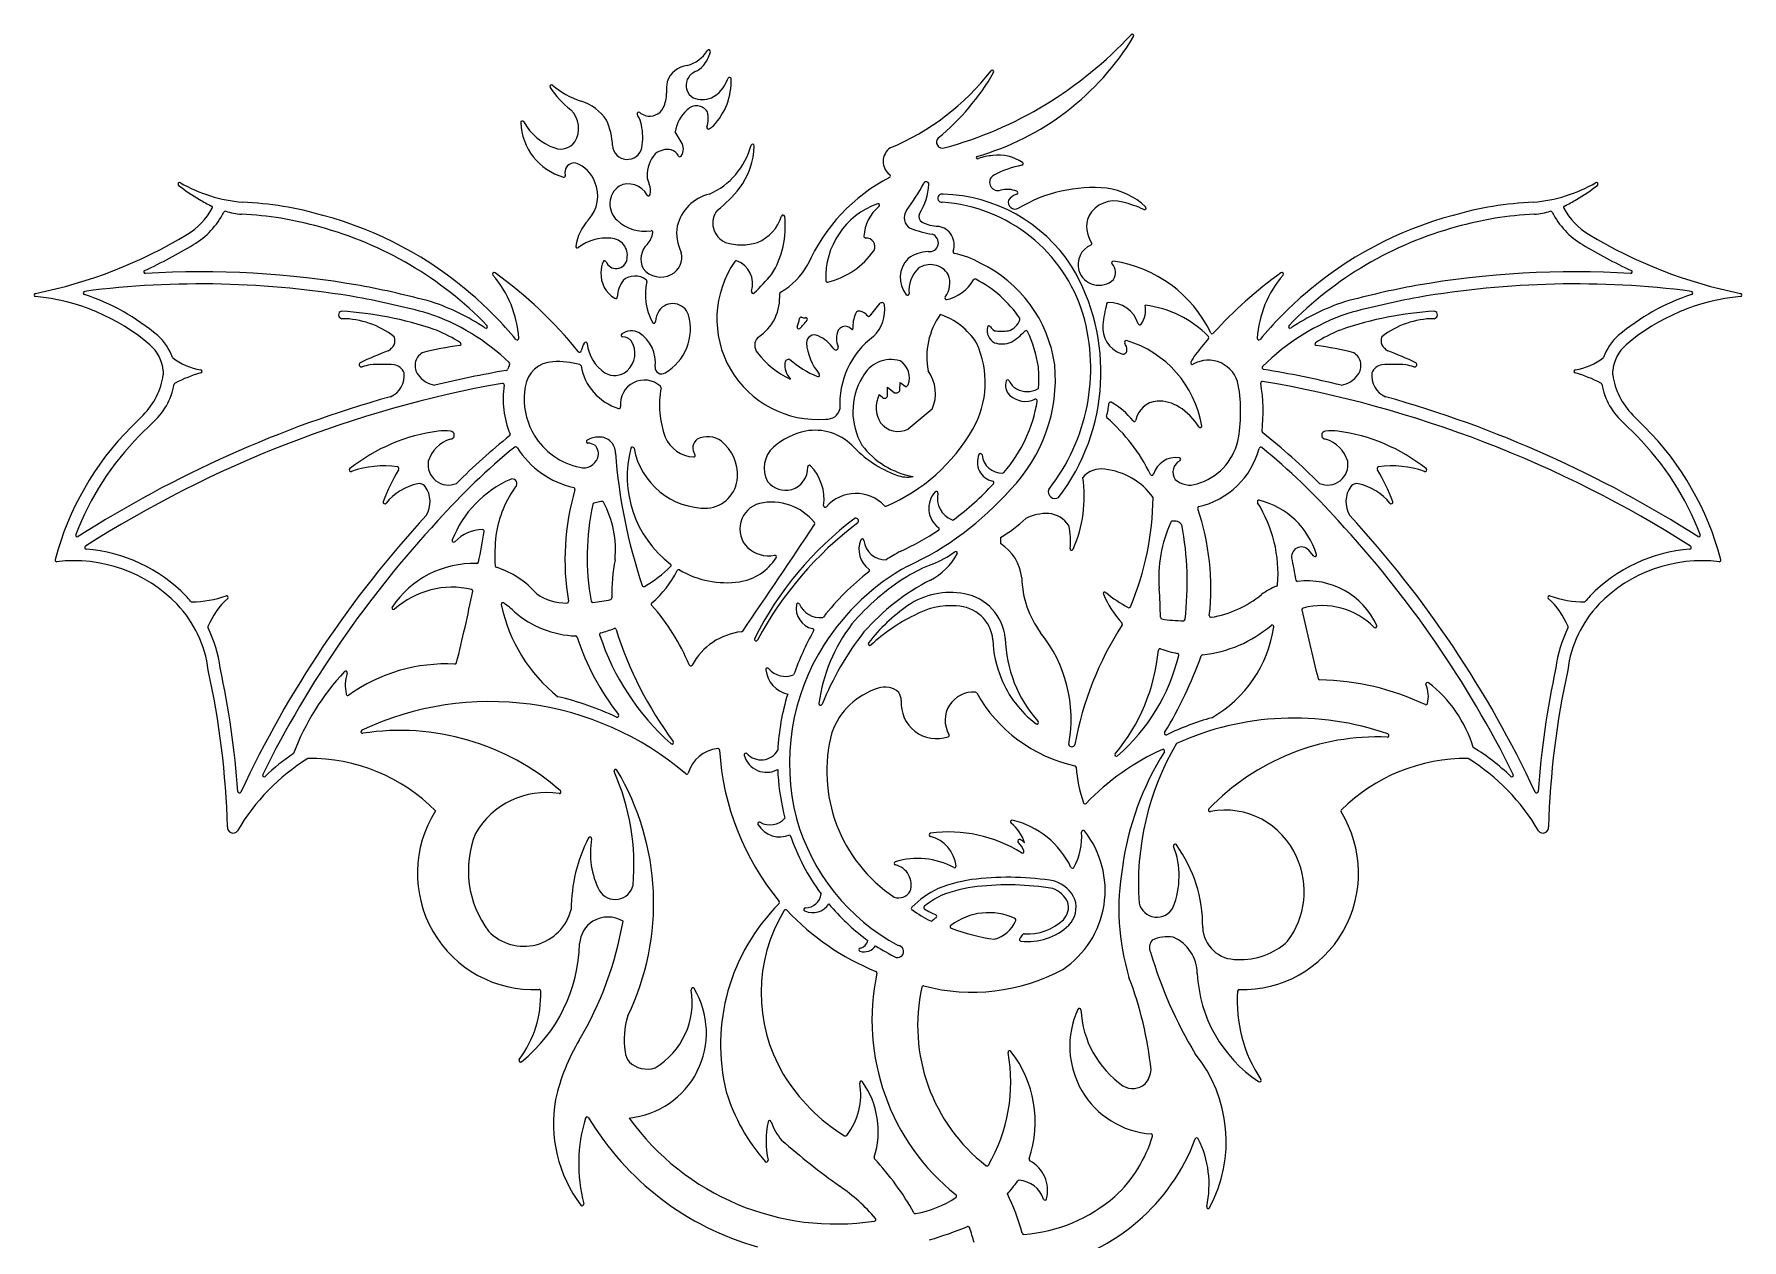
# Model space of a CAD drawing. Extents: x 0 to 16.8, y 0 to 18.
# Drawn here: x 0 to 16.83, y 6.07 to 17.95 of the extents above; entities that cross this region are included whole.
import ezdxf

# ---------------------------------------------------------------- set-up
doc = ezdxf.new("R2010")
doc.units = 0
doc.layers.add('WHITE', color=7, linetype='CONTINUOUS')

msp = doc.modelspace()

# ---------------------------------------------------------------- linework, layer by layer
at = {"layer": 'WHITE', "linetype": 'CONTINUOUS'}
for p, q in [((6.378882, 16.891037), (6.319507, 16.989995)), ((8.179924, 15.960828), (8.179924, 15.959734)), ((3.966278, 15.034578), (3.942761, 15.043427)), ((12.867366, 15.034578), (12.890883, 15.043427)), ((1.272632, 14.634787), (1.272632, 14.595203)), ((8.534945, 14.446152), (8.537906, 14.520989)), ((8.537906, 14.520989), (8.595549, 14.476453)), ((8.595549, 14.476453), (8.61534, 14.496245)), ((15.561012, 14.595203), (15.561012, 14.634787)), ((8.330854, 14.40099), (8.358049, 14.377495)), ((8.412673, 14.385016), (8.413369, 14.473439)), ((8.413369, 14.473439), (8.482413, 14.419886)), ((1.074715, 14.19937), (0.955965, 14.08062)), ((8.85284, 14.258745), (8.61534, 14.060828)), ((15.877678, 14.08062), (15.758928, 14.19937)), ((1.039948, 13.996665), (1.158888, 14.115605)), ((15.793695, 13.996665), (15.674755, 14.115605)), ((5.587215, 13.348328), (5.517602, 13.330925)), ((5.597638, 13.348328), (5.587215, 13.348328)), ((9.525757, 12.992078), (9.525757, 12.932703)), ((12.614013, 12.809416), (12.573674, 12.853537))]:
    msp.add_line(p, q, dxfattribs=at)
for centre, radius, start, end in [((7.945639, 20.599765), 3.905276, -74.76913, -42.769558), ((8.562926, 19.303296), 2.657663, -74.09962, -31.139828), ((10.824089, 17.937131), 0.015833, -31.139829, 137.230442), ((6.347525, 17.971352), 0.340542, -74.547763, -31.876964), ((6.327933, 17.864617), 0.348192, -39.504166, -14.188491), ((6.650153, 17.783152), 0.015833, -14.188494, 148.123032), ((6.463989, 17.40809), 0.236435, 96.24819, 161.071426), ((6.579913, 17.442089), 0.154826, 113.803864, 156.196136), ((6.424978, 17.789472), 0.225543, -65.802612, -40.457591), ((6.234057, 17.488515), 0.637042, -43.578626, 2.109962), ((6.449614, 17.695223), 0.429147, -26.374774, -24.40196), ((6.854844, 17.511386), 0.015833, 2.109965, 155.598041), ((7.497673, 19.092193), 2.448008, -67.430804, -37.792063), ((7.397923, 18.76889), 2.381663, -50.519683, -30.101234), ((9.444698, 17.582357), 0.015833, -30.101228, 142.207936), ((5.099368, 17.437377), 0.015833, 49.42606, 212.655922), ((5.810221, 17.892965), 0.86015, -147.34408, -127.18616), ((5.635432, 18.06339), 0.808336, -130.573944, -107.580498), ((5.931359, 17.365928), 0.302884, -27.196819, 1.356508), ((6.833042, 17.395966), 0.59932, 171.477191, 182.186701), ((6.567406, 17.44867), 0.140732, 156.592351, 240.277546), ((6.542559, 17.604284), 0.308109, -64.38602, -18.881059), ((5.10658, 17.023926), 0.259888, -30.75265, 45.002683), ((5.249166, 16.840795), 0.473826, 33.991992, 72.547026), ((5.958756, 17.16935), 0.015833, 49.424174, 205.190343), ((6.07043, 17.299754), 0.155853, -130.575822, -107.302503), ((6.067429, 17.293068), 0.14858, -106.964725, -26.188927), ((6.666695, 16.941861), 0.350509, 130.672337, 172.106744), ((6.529587, 17.121526), 0.12557, 31.916057, 136.662756), ((6.586694, 17.54049), 0.231827, -112.592636, -67.407364), ((6.381353, 17.121398), 0.263358, -18.394138, 14.629077), ((4.811654, 17.0819), 0.015833, 29.034634, 182.502455), ((5.382243, 17.106837), 0.586967, -177.497546, -106.408485), ((5.316729, 17.362267), 0.56184, -150.965367, -109.194795), ((5.042932, 16.831479), 0.658868, 2.002196, 24.594944), ((6.143677, 17.25633), 0.220189, -154.809657, -150.664002), ((5.711158, 17.005703), 0.279731, 11.064989, 30.684304), ((5.454688, 16.936008), 0.545147, -10.789844, 13.081038), ((6.64628, 17.033299), 0.015833, 161.605862, 303.370997), ((6.335473, 17.505182), 0.580878, -56.629002, -51.692504), ((5.191382, 16.993294), 0.172193, -110.170653, -36.430858), ((5.847302, 16.865371), 0.146309, -175.738068, -12.400695), ((6.272692, 16.821766), 0.126786, -33.438032, 33.117653), ((6.355693, 17.049247), 0.73676, -65.948479, -15.045723), ((6.363254, 16.875352), 0.735386, -36.703707, -1.709835), ((7.082486, 16.853882), 0.015833, -1.709834, 164.954276), ((8.954156, 16.888493), 0.059445, 134.873234, 287.054277), ((5.325052, 16.590879), 0.093092, 80.836358, 197.037328), ((5.218619, 16.373314), 0.332378, 21.513422, 68.603325), ((6.364241, 16.560802), 0.321878, 138.92589, 181.107897), ((6.239725, 16.636207), 0.180204, 77.110375, 130.962112), ((6.250236, 16.703016), 0.11283, 26.600538, 74.744881), ((6.36528, 16.760627), 0.015833, -153.399464, -33.438038), ((8.531441, 16.699144), 0.162602, 125.41431, 233.378935), ((9.301041, 16.738113), 0.013595, 137.393833, 307.004839), ((9.489891, 16.214203), 0.543935, 94.334219, 109.399337), ((9.505596, 16.327738), 0.43259, 56.828219, 97.546442), ((9.733625, 16.676578), 0.015833, -78.943797, 56.828222), ((5.220907, 16.558965), 0.015833, -106.408487, 17.03733), ((6.250331, 16.56389), 0.208116, -177.435622, -154.675431), ((9.265805, 14.950394), 1.796542, 117.64063, 155.908091), ((8.425, 16.555932), 0.015833, -62.359372, 53.378934), ((8.793974, 16.473143), 0.026609, 0.397976, 158.691371), ((9.499869, 16.493242), 0.081809, 114.162628, 249.7777), ((9.934585, 15.648115), 1.032079, 101.056204, 116.978134), ((1.433773, 16.475232), 0.015833, 60.13364, 232.204645), ((2.538283, 17.899396), 1.818106, -127.795356, -119.949131), ((2.182488, 17.779059), 1.487676, -119.86636, -94.987975), ((5.207866, 16.358077), 0.348119, -42.652954, 23.197799), ((5.892527, 16.279327), 0.217383, 125.808559, 227.458519), ((5.85861, 16.268662), 0.208932, 28.272029, 116.513778), ((6.056563, 16.375124), 0.015833, -151.727969, -12.77087), ((5.90998, 16.408349), 0.166134, -12.770868, 23.603472), ((6.749976, 15.965776), 0.4213, 102.893744, 167.106256), ((5.919284, 17.251677), 1.316757, -51.713848, -38.286152), ((6.688941, 17.605185), 2.363711, -36.038139, -28.34859), ((8.213915, 16.511559), 0.607871, -32.605897, -3.605889), ((8.948162, 16.33709), 0.039969, 73.539367, 275.219725), ((8.918999, 14.814889), 1.561057, 33.123069, 88.513763), ((9.499524, 16.521322), 0.108504, -104.918539, -76.00909), ((9.589085, 16.145852), 0.277507, 69.271511, 103.191344), ((9.717247, 16.24631), 0.132759, 103.840168, 147.787215), ((9.681702, 16.390587), 0.015833, -76.159834, 69.271513), ((10.444277, 14.994963), 1.446757, 84.827261, 120.781271), ((10.469332, 15.733446), 0.710244, 46.819188, 81.467146), ((14.651155, 17.779059), 1.487676, -85.012025, -60.133639), ((14.295361, 17.899396), 1.818106, -60.050869, -52.204643), ((15.399871, 16.475232), 0.015833, -52.204645, 119.866359), ((1.160438, 16.560239), 0.676937, -58.896741, -28.504724), ((1.160438, 16.560239), 0.795687, -58.895901, -26.947873), ((2.135037, 17.097303), 0.923216, -123.117694, -114.78315), ((1.741402, 16.24474), 0.015833, -28.504726, 65.216848), ((1.883843, 16.192475), 0.015833, 74.484562, 153.052128), ((2.135037, 17.097303), 0.923216, -105.515438, -95.627432), ((1.894147, 12.836195), 3.345722, 74.030592, 87.424205), ((1.894147, 12.836195), 3.464472, 74.046293, 87.369637), ((1.879105, 12.57444), 3.720724, 48.991257, 74.931532), ((6.894314, 16.089687), 0.204534, 141.102276, 246.970211), ((7.382591, 16.154878), 0.015833, 6.459202, 163.051554), ((8.573767, 15.555217), 0.771481, 109.769029, 182.276653), ((8.571041, 15.947164), 0.391356, 128.387713, 177.999026), ((8.318185, 16.26633), 0.015833, -51.612292, 109.769034), ((8.693728, 16.142444), 0.118023, 142.337378, 240.232512), ((8.785532, 16.156717), 0.065501, 155.382322, 241.105647), ((8.841682, 14.733426), 1.567733, 16.967371, 85.972268), ((9.670182, 16.29722), 0.068214, 163.074659, 299.605724), ((10.648042, 16.025904), 0.284385, 72.607571, 152.152699), ((10.45141, 15.166524), 1.165308, 65.324103, 76.013958), ((10.944519, 16.239809), 0.015833, -114.675901, 46.819188), ((14.954538, 12.57444), 3.720724, 105.068468, 131.008743), ((14.939497, 12.836195), 3.464472, 92.630363, 105.953707), ((14.939497, 12.836195), 3.345722, 92.575795, 105.969408), ((14.698607, 17.097303), 0.923216, -84.372568, -74.484562), ((14.9498, 16.192475), 0.015833, 26.947873, 105.515438), ((15.673205, 16.560239), 0.795687, -153.052127, -121.104099), ((15.092242, 16.24474), 0.015833, 114.783152, 208.504726), ((15.673205, 16.560239), 0.676937, -151.495276, -121.103258), ((14.698607, 17.097303), 0.923216, -65.21685, -56.882306), ((1.879105, 12.57444), 3.601974, 44.149248, 74.946133), ((5.805688, 15.797547), 0.471407, 136.472387, 171.783866), ((6.018458, 16.410908), 0.399494, -133.089404, -80.960707), ((5.878153, 16.034058), 0.224075, -42.852415, -9.20706), ((6.083711, 16.000738), 0.015833, -9.20706, 99.039292), ((6.748949, 15.991119), 0.415366, 170.484265, 207.008059), ((6.979379, 16.277755), 0.405686, -68.058895, -16.948443), ((6.510668, 16.056163), 0.893327, -31.84778, 6.459201), ((9.184286, 17.624739), 1.677195, -109.112488, -101.39775), ((8.920454, 16.429199), 0.369504, -116.794916, -91.277571), ((8.882941, 15.87525), 0.186845, -19.346462, 80.986003), ((10.643986, 16.052718), 0.269159, 156.801409, 215.034315), ((14.954538, 12.57444), 3.601974, 105.053867, 135.850752), ((-0.917834, 20.004093), 4.699293, -78.579074, -58.891109), ((-0.917834, 20.004093), 4.818043, -65.36872, -58.891109), ((5.35479, 15.862652), 0.015833, 171.78386, 307.922402), ((5.63699, 15.500443), 0.443331, 83.630376, 127.922401), ((5.681002, 15.774608), 0.166509, -10.900583, 88.2202), ((6.188247, 15.735309), 0.2066, 134.896218, 206.179137), ((6.972632, 16.37336), 0.497761, -108.547534, -71.452466), ((8.195757, 15.959734), 0.015833, 180, 273.920766), ((8.202636, 15.859357), 0.084779, -25.928579, 93.92077), ((8.826373, 15.897448), 0.087282, -98.669634, 72.347789), ((10.49863, 15.682086), 0.20912, 113.02803, 196.021209), ((10.410632, 15.889114), 0.015833, -66.971969, 35.034313), ((17.751478, 20.004093), 4.818043, -121.108891, -114.63128), ((17.751478, 20.004093), 4.699293, -121.108891, -101.420926), ((5.840041, 15.605867), 0.252829, 155.418783, 180.291972), ((5.624524, 15.704453), 0.015833, 21.226059, 155.418778), ((5.73635, 15.747886), 0.104131, -158.773939, -84.932009), ((5.741317, 15.747352), 0.103277, -87.651607, -2.348392), ((6.198778, 15.753016), 0.186777, -64.249526, 15.361616), ((7.722288, 15.148739), 0.992313, 145.303246, 274.716533), ((6.91945, 15.704583), 0.015833, 70.123486, 145.303246), ((6.843287, 15.493915), 0.239846, -18.141236, 70.12349), ((7.024298, 16.00812), 0.683353, -60.831645, -28.338625), ((7.642944, 16.26161), 0.77293, -76.575433, -34.637771), ((8.804297, 15.554157), 0.26723, 134.99891, 219.133486), ((8.828754, 15.444238), 0.367255, 92.424767, 125.528339), ((8.834214, 15.471863), 0.20992, 32.54323, 124.836904), ((9.074174, 15.808107), 0.015833, 160.653537, 258.74447), ((8.907897, 14.972597), 0.836061, 59.986876, 78.744467), ((8.758627, 14.511044), 1.314324, 8.008789, 64.420954), ((8.478033, 14.621682), 2.037479, -37.300388, 30.896749), ((10.637285, 15.699937), 0.015833, 81.727584, 222.380477), ((10.530886, 15.602848), 0.128205, -31.800558, 42.380478), ((10.457808, 14.465507), 1.263243, 25.524886, 81.727585), ((1.646183, 6.463951), 9.028008, 80.145897, 97.305209), ((1.096815, 15.610058), 0.015833, 114.631276, 273.437391), ((1.646183, 6.463951), 9.146758, 80.141512, 93.437388), ((4.533655, 15.58715), 0.015833, 54.607188, 221.297546), ((3.747818, 14.896835), 1.030147, 3.318202, 41.297542), ((2.18319, 12.278845), 4.074104, 38.672329, 54.607191), ((5.864529, 15.589792), 0.277707, 176.947902, 239.777037), ((6.04974, 15.34942), 0.301509, 144.288709, 177.454584), ((5.923674, 15.38687), 0.18247, 52.695896, 130.601295), ((6.176256, 15.777223), 0.218583, -142.501312, -61.688203), ((6.589152, 15.38687), 0.564009, 166.785745, 209.029885), ((6.024663, 15.519418), 0.015833, -13.214253, 52.695898), ((5.724572, 16.875479), 2.013135, -47.018465, -39.876553), ((7.818716, 15.525199), 0.015833, -177.723348, -76.575432), ((8.918776, 15.430641), 0.295638, 133.76069, 186.479438), ((8.796714, 15.502086), 0.229853, -37.270772, 21.087962), ((8.904053, 15.7415), 0.413919, -77.203117, -30.490907), ((9.274374, 15.523443), 0.015833, 63.004298, 149.50909), ((8.758627, 14.511044), 1.152033, 33.880705, 63.004297), ((10.496472, 15.686368), 0.208281, -162.682521, -46.499009), ((14.650453, 12.278845), 4.074104, 125.392809, 137.978935), ((13.085826, 14.896835), 1.030147, 138.702457, 176.681798), ((12.299988, 15.58715), 0.015833, -41.297538, 125.392806), ((15.18746, 6.463951), 9.146758, 86.562612, 99.858488), ((15.18746, 6.463951), 9.028008, 82.694791, 99.854103), ((15.736828, 15.610058), 0.015833, -93.437391, 65.36872), ((0.015833, 15.382332), 0.015833, 101.420923, 264.825042), ((-0.167021, 13.363321), 2.01144, 49.46694, 84.82504), ((0.500242, 15.402972), 0.015833, 97.305205, 251.884704), ((-0.167021, 13.363321), 2.13019, 49.457801, 71.8847), ((1.540239, 6.476323), 9.034577, 74.968311, 79.470482), ((1.540239, 6.476323), 9.153327, 74.944582, 79.474863), ((1.774385, 12.460666), 3.875296, 39.879175, 48.926684), ((5.73271, 15.363514), 0.015833, -120.222962, -2.545414), ((7.086257, 15.414307), 0.015833, 161.85876, 312.981536), ((6.814456, 15.370336), 0.535451, -23.853669, 2.834381), ((7.365066, 15.397597), 0.015833, 119.168355, 182.834381), ((8.609294, 15.395493), 0.015833, -140.866518, 6.479444), ((8.992227, 15.353303), 0.015833, 142.729227, 282.796883), ((15.059259, 12.460666), 3.875296, 131.073316, 140.120825), ((15.293405, 6.476323), 9.153327, 100.525137, 105.055418), ((15.293405, 6.476323), 9.034577, 100.529518, 105.031689), ((17.000665, 13.363321), 2.13019, 108.1153, 130.542199), ((17.000665, 13.363321), 2.01144, 95.17496, 130.53306), ((16.333401, 15.402972), 0.015833, -71.8847, 82.694788), ((16.81781, 15.382332), 0.015833, -84.825035, 78.57907), ((3.038844, 15.186871), 0.037801, 104.2917, 262.775243), ((2.818884, 11.749494), 3.480386, 71.160562, 86.530407), ((3.189598, 13.155108), 2.161047, 46.257643, 71.274029), ((3.189598, 13.155108), 2.279797, 56.630997, 71.371247), ((6.340015, 15.109933), 0.214595, 146.448596, 177.282244), ((6.29516, 15.133074), 0.164516, 19.293567, 144.530674), ((5.962773, 15.050896), 0.506416, -59.401494, 15.641124), ((6.860897, 15.379388), 0.497374, -56.575517, -26.972323), ((7.559948, 15.147466), 0.015833, 74.428725, 171.449708), ((7.596069, 15.277088), 0.118728, -105.571273, -85.644517), ((7.606289, 15.142916), 0.015833, -38.169506, 94.35548), ((8.404834, 15.069681), 0.334709, 157.50175, 183.137099), ((8.13145, 15.18788), 0.037187, 72.884699, 164.594896), ((8.117173, 15.103966), 0.122089, 36.659706, 78.077743), ((8.226028, 15.184149), 0.013126, -146.270011, -60.722009), ((4.994129, 17.976435), 4.283414, -40.886009, -38.656311), ((8.020931, 15.23629), 0.363983, -45.921925, 7.631912), ((8.356224, 15.281766), 0.025627, 6.418347, 131.996532), ((9.51916, 14.773328), 0.71937, 144.706652, 191.103833), ((8.726285, 14.556895), 0.664695, 32.278988, 71.971044), ((9.701899, 15.144436), 0.015833, -18.254931, 33.880701), ((8.487427, 14.661461), 1.927879, -38.281963, 15.940539), ((12.137677, 14.911076), 1.612502, 166.17864, 173.629487), ((10.587239, 15.292513), 0.015833, 91.881799, 166.17864), ((10.596618, 15.007047), 0.301454, 17.872329, 91.881799), ((10.709953, 15.236545), 0.246142, -35.007389, 10.374864), ((10.828645, 14.242484), 1.045698, 44.395149, 83.221457), ((13.644046, 13.155108), 2.161047, 108.725971, 135.238455), ((13.644046, 13.155108), 2.279797, 108.628753, 123.369003), ((14.01476, 11.749494), 3.480386, 93.469593, 108.839438), ((13.794799, 15.186871), 0.037801, -82.775243, 75.7083), ((0.88612, 14.598558), 0.506957, 19.516888, 49.163581), ((3.030349, 14.306212), 0.843167, 52.067268, 89.745748), ((3.380919, 13.623689), 1.527499, 57.49311, 67.467105), ((4.452261, 15.072294), 0.015833, -123.369002, 44.149249), ((5.800505, 14.986034), 0.015833, 124.678612, 271.91075), ((5.887269, 14.86063), 0.168326, 63.164456, 124.678612), ((5.772319, 14.715491), 0.351684, -6.714759, 57.117006), ((6.109846, 15.120859), 0.015833, -150.970117, -2.717758), ((7.536002, 15.064295), 0.015833, 156.426161, 314.576007), ((7.232605, 15.196681), 0.315189, -23.573839, -8.55029), ((6.951033, 15.657986), 0.849294, -45.423996, -38.169507), ((7.690874, 14.911225), 0.078025, 61.293428, 179.526345), ((8.119337, 14.951451), 0.209921, 156.679207, 202.465499), ((7.995665, 14.994839), 0.079699, 71.016513, 150.111785), ((7.978373, 14.970554), 0.108617, 44.109921, 66.554156), ((8.06248, 15.051537), 0.008148, -138.668937, -1.218877), ((9.53634, 15.036227), 0.142684, 168.137074, 240.639787), ((9.412198, 15.062304), 0.015833, 30.903055, 168.137074), ((9.522213, 15.128155), 0.112384, -149.096943, -119.788028), ((9.535653, 15.504422), 0.478839, -98.317833, -81.682166), ((9.556659, 15.192343), 0.168771, -73.382677, -18.254929), ((9.346311, 15.398765), 0.559654, -59.510173, -41.652679), ((9.776308, 15.016289), 0.015833, 26.402861, 138.347324), ((8.758627, 14.511044), 1.152033, 8.204469, 26.402865), ((10.80991, 15.062892), 0.276112, 174.366779, 248.877001), ((10.898594, 15.104421), 0.015833, -162.127671, -35.007388), ((11.612044, 15.016665), 0.015833, -154.475119, -42.021061), ((12.381382, 15.072294), 0.015833, 135.850751, 303.369002), ((13.452724, 13.623689), 1.527499, 112.532895, 122.50689), ((13.803295, 14.306212), 0.843167, 90.254252, 127.932732), ((15.947524, 14.598558), 0.506957, 130.836419, 160.483112), ((0.88612, 14.598558), 0.388207, 5.35478, 49.120936), ((5.034232, 10.84522), 4.276312, 111.178645, 115.218536), ((3.436609, 14.944768), 0.123833, -64.818389, -25.181611), ((3.452579, 14.931662), 0.103928, -22.387829, 22.387829), ((4.561239, 12.029545), 2.8789, 97.318091, 104.801631), ((4.193651, 14.899653), 0.014685, -86.562758, 56.299828), ((4.760431, 14.955544), 0.015833, -140.120825, 3.318202), ((5.376337, 14.834507), 0.015833, -141.327671, -13.301955), ((5.704623, 14.756891), 0.321504, 151.737692, 166.698047), ((5.435392, 14.901629), 0.015833, 6.372713, 151.737691), ((5.84855, 14.947773), 0.399893, -173.627289, -123.678102), ((5.804418, 14.868748), 0.101518, 38.296806, 91.910749), ((5.695176, 14.805774), 0.227016, -48.867891, 33.678604), ((7.211941, 14.886554), 0.109454, 134.760309, 222.284623), ((8.172484, 14.961587), 0.561835, -174.923215, -140.414217), ((7.566548, 14.625147), 0.389692, 35.690426, 65.46757), ((7.902824, 14.864966), 0.023379, -147.764249, 15.553154), ((8.774751, 14.30804), 0.833786, 126.899774, 183.389369), ((8.450501, 14.519603), 0.925045, -29.87361, 25.090664), ((9.541546, 15.15418), 0.2537, -107.233863, -69.529418), ((10.731044, 14.841224), 0.041401, -119.89747, -0.606367), ((10.762767, 14.917498), 0.015833, 73.65455, 215.547998), ((10.651247, 14.83781), 0.121232, 1.406348, 35.547999), ((10.471228, 13.923439), 1.051762, 9.337056, 73.654546), ((14.650453, 12.278845), 4.074104, 138.98339, 141.818478), ((11.564516, 14.96298), 0.015833, -41.016611, 44.395146), ((12.073212, 14.955544), 0.015833, 176.681794, 320.12083), ((12.639993, 14.899653), 0.014685, 123.700176, 266.562754), ((12.272405, 12.029545), 2.8789, 75.198369, 82.681909), ((13.381064, 14.931662), 0.103928, 157.612171, 202.387829), ((13.397035, 14.944768), 0.123833, -154.81839, -115.181612), ((11.799412, 10.84522), 4.276312, 64.781464, 68.821355), ((15.947524, 14.598558), 0.388207, 130.879064, 174.64522), ((1.720425, 15.203554), 0.562893, -129.29361, -98.033998), ((1.639542, 14.630507), 0.015833, -74.057006, 81.966), ((3.226155, 14.696184), 0.022585, 128.113519, 285.016584), ((3.407794, 14.139449), 0.563065, 99.880756, 108.191731), ((3.429924, 13.338634), 1.36072, 84.993429, 95.006571), ((3.527849, 14.566699), 0.129153, 21.959303, 80.721081), ((3.901206, 14.686741), 0.147009, 120.87901, 218.511297), ((4.651812, 14.655243), 0.015833, -80.136321, -20.032354), ((5.152709, 14.47261), 0.51732, 154.167095, 159.967653), ((4.672835, 14.704931), 0.015833, -25.832902, 46.257648), ((5.120633, 14.443898), 0.28113, 91.536145, 172.81736), ((5.162412, 13.912449), 0.813974, 74.532678, 93.473399), ((5.375267, 14.681683), 0.015833, 9.65829, 74.532679), ((5.913778, 14.773328), 0.53042, -170.341707, -106.740987), ((6.186012, 14.669588), 0.064599, 175.754414, 302.318074), ((7.834794, 15.355645), 0.888782, -142.363633, -115.824085), ((7.576486, 14.689725), 0.177114, 172.231492, 226.20105), ((7.441151, 14.708682), 0.040462, 80.888293, 172.925808), ((8.088776, 15.476748), 0.970212, -131.368888, -112.257209), ((8.447111, 14.431293), 0.315292, 73.591974, 153.525714), ((8.427319, 14.565516), 0.200375, -20.224859, 57.094757), ((8.51173, 14.552802), 1.554841, -44.289625, 5.216315), ((8.51173, 14.552802), 1.392549, -3.427007, 5.052677), ((11.417036, 14.714523), 0.015833, 152.416899, 299.851717), ((12.0944, 14.36066), 0.780059, 145.963702, 152.416899), ((11.574379, 14.440361), 0.300271, 10.628966, 119.851717), ((12.12085, 14.665677), 0.015833, 135.238455, 260.443785), ((10.206882, 3.296787), 11.513041, 76.546545, 80.443787), ((12.932438, 14.686741), 0.147009, -38.511297, 59.12099), ((13.305795, 14.566699), 0.129153, 99.278919, 158.040697), ((13.40372, 13.338634), 1.36072, 84.993429, 95.006571), ((13.425849, 14.139449), 0.563065, 71.808269, 80.119244), ((13.607488, 14.696184), 0.022585, -105.016581, 51.886479), ((15.194102, 14.630507), 0.015833, 98.034, 254.057004), ((15.113218, 15.203554), 0.562893, -81.966002, -50.70639), ((6.626761, 3.296787), 11.394291, 100.168951, 122.491881), ((0.569765, 14.699241), 0.710525, -44.710381, -8.419721), ((0.721171, 14.623405), 0.670416, -49.239056, -10.304625), ((1.396351, 14.500648), 0.015833, 117.131503, 169.695377), ((2.029755, 13.264544), 1.404773, 105.942992, 117.131504), ((3.422519, 14.5887), 0.226644, -66.715096, 6.662362), ((3.987789, 14.737444), 0.246741, -144.796875, -99.235179), ((6.626761, 3.296787), 11.513041, 99.86368, 103.453455), ((4.617879, 14.496505), 0.015833, -8.825894, 100.168949), ((5.517238, 14.356861), 0.894302, 171.174108, 202.558177), ((5.517238, 14.356861), 0.68649, 169.747343, 203.31837), ((5.721906, 14.776107), 0.18709, -120.554086, -49.057056), ((6.015593, 14.308428), 0.235755, 47.628987, 186.361657), ((6.163804, 14.470906), 0.015833, -10.431134, 47.628985), ((7.450843, 14.558677), 0.004434, -136.414103, 46.414103), ((7.727291, 14.593478), 0.015833, -112.257215, 39.58579), ((8.723899, 14.233188), 0.653599, 148.791908, 210.394919), ((8.50047, 14.411758), 0.384159, -23.472285, 35.490297), ((9.705013, 14.492153), 0.13043, 160.300868, 226.949825), ((9.597123, 14.530782), 0.015833, 24.761004, 160.300869), ((9.778292, 14.614344), 0.183678, -155.238999, -120.854831), ((10.3808, 14.229459), 1.512325, -10.958588, 10.141332), ((12.107095, 14.515454), 0.015833, 80.386509, 189.406719), ((10.3808, 14.229459), 1.733992, -6.309336, 9.406715), ((10.206882, 3.296787), 11.394291, 57.508119, 80.386508), ((12.845854, 14.737444), 0.246741, -80.764821, -35.203125), ((13.411125, 14.5887), 0.226644, 173.337638, 246.715096), ((14.803888, 13.264544), 1.404773, 62.868496, 74.057008), ((15.437292, 14.500648), 0.015833, 10.30463, 62.868497), ((16.112473, 14.623405), 0.670416, -169.695375, -130.760944), ((16.263878, 14.699241), 0.710525, -171.580279, -135.289619), ((6.626761, 3.296787), 11.513041, 105.695944, 122.542638), ((7.090757, 14.300258), 0.926696, 169.568869, 200.108412), ((8.588515, 14.272958), 0.287717, 153.576975, 211.300413), ((8.383279, 14.396376), 0.031513, -143.191812, -21.130282), ((8.4972, 14.455976), 0.039002, -112.280468, -14.589428), ((8.51173, 14.552802), 1.392549, -41.297979, -8.87812), ((9.771853, 14.560436), 0.225966, -133.616053, -65.54519), ((9.788891, 14.662189), 0.230704, -117.017534, -63.136289), ((9.871952, 14.340329), 0.015833, -8.878122, 114.454808), ((9.885984, 14.470506), 0.015833, -63.136288, -3.427001), ((9.942169, 14.372968), 0.65529, -16.43029, -5.181094), ((10.61055, 14.312363), 0.015833, 60.681241, 174.818909), ((10.266911, 13.700475), 0.717613, 38.022503, 60.68124), ((11.091864, 14.102724), 0.236248, 95.430261, 168.668059), ((11.077659, 13.938982), 0.399013, 58.319152, 91.170611), ((10.206882, 3.296787), 11.513041, 57.457362, 74.304056), ((5.765553, 14.280551), 0.015833, -106.740985, 6.361659), ((7.815392, 14.29013), 0.130851, -95.046623, -13.878021), ((10.585886, 14.183142), 0.015833, 163.569709, 229.304495), ((9.452132, 12.864821), 1.72295, 25.779055, 49.304499), ((10.844697, 14.152256), 0.015833, -141.977496, -11.331935), ((10.978542, 13.781216), 0.585327, 31.075023, 58.173309), ((2.992758, 12.045168), 2.879512, 135.018864, 165.330501), ((2.992758, 12.045168), 2.760762, 135.019265, 159.297843), ((4.216642, 12.279578), 1.776743, 97.520836, 128.422373), ((4.043465, 13.462511), 0.581565, 84.140165, 95.859835), ((4.102167, 14.001453), 0.039589, -89.025372, 89.025372), ((8.80283, 8.877778), 6.567546, 128.810311, 134.941751), ((4.676736, 14.007713), 0.015833, -51.18969, 22.558176), ((5.494105, 14.34497), 0.660542, -156.834546, -148.755872), ((5.517238, 14.356861), 0.68649, -148.908787, -101.736811), ((5.556444, 13.779268), 0.202692, 86.894852, 121.320367), ((5.575288, 13.82742), 0.154442, -0.783693, 92.918692), ((6.518202, 14.110129), 0.324193, -156.654878, -93.251216), ((6.639476, 13.754109), 0.231564, 54.26603, 116.206687), ((7.743277, 13.370579), 0.684374, 101.574321, 131.555781), ((7.700489, 13.534503), 0.515278, 45.574608, 100.570366), ((8.517656, 14.260357), 0.222158, -141.9665, -63.914775), ((7.691844, 14.960674), 1.802594, -66.914824, -30.019365), ((11.493431, 14.09151), 0.015833, -148.924976, 9.337058), ((12.120027, 14.03716), 0.015833, 173.690661, 231.600431), ((8.030814, 8.877778), 6.567546, 45.058249, 51.600427), ((12.731477, 14.001453), 0.039589, 90.974628, 269.025372), ((12.790178, 13.462511), 0.581565, 84.140165, 95.859835), ((12.617001, 12.279578), 1.776743, 51.577627, 82.479164), ((13.840886, 12.045168), 2.760762, 20.702157, 44.980735), ((13.840886, 12.045168), 2.879512, 14.669499, 44.981136), ((4.191984, 13.655019), 0.319538, 106.199079, 163.80092), ((8.80283, 8.877778), 6.448796, 129.080912, 138.394846), ((4.747379, 13.871407), 0.015833, 32.234515, 129.080918), ((5.517238, 14.356861), 0.894302, -147.765485, -102.817465), ((5.459311, 13.938896), 0.015833, 121.320367, 267.303486), ((5.451466, 13.772331), 0.150917, 59.597637, 87.303487), ((5.441332, 13.817481), 0.121289, -18.364484, 44.50087), ((11.149254, 14.241359), 5.435485, -175.610085, -161.537338), ((6.926901, 13.592391), 1.081133, 164.963429, 232.756051), ((5.898076, 13.868768), 0.015833, 10.698495, 164.963425), ((6.626091, 14.006308), 0.72506, -169.301508, -89.082909), ((6.596769, 13.875469), 0.104937, 124.577364, 217.310863), ((6.500713, 13.802266), 0.015833, -93.251219, 37.310861), ((6.508095, 13.610271), 0.425656, -3.291852, 51.21683), ((7.467558, 13.677778), 0.271608, 131.019198, 208.964842), ((8.906484, 14.686931), 1.153208, -137.139104, -110.626152), ((8.811856, 14.399423), 0.819562, -142.675142, -100.355968), ((9.487139, 13.734628), 0.189523, 156.164918, 258.163879), ((9.328263, 13.804817), 0.015833, 4.800671, 156.164916), ((9.537586, 13.822397), 0.194227, -175.199335, -87.284011), ((11.302593, 14.078196), 0.579203, -73.897813, -13.603407), ((11.302593, 14.078196), 0.80087, -77.135555, -14.978562), ((12.091547, 13.867113), 0.015833, 50.858449, 165.02144), ((8.030814, 8.877778), 6.448796, 41.605154, 50.858452), ((12.64166, 13.655019), 0.319538, 16.19908, 73.800921), ((3.122318, 13.659165), 0.015833, 128.422376, 289.411962), ((3.445733, 12.74139), 0.957258, 81.783781, 109.411968), ((5.072935, 12.755819), 1.734611, 148.639892, 160.121089), ((3.578109, 13.670941), 0.018421, -42.328022, 76.100422), ((4.083902, 13.71146), 0.201442, 170.657351, 293.305007), ((5.416284, 13.827972), 0.148381, -105.114369, -19.161879), ((7.408537, 13.676357), 0.217405, -74.284579, 3.247917), ((7.641401, 13.689571), 0.015833, 44.148377, 183.247917), ((7.313715, 13.371484), 0.472515, -7.69883, 44.148376), ((10.515229, 13.435223), 0.233176, 80.198539, 139.767673), ((10.481277, 12.99306), 0.675959, 35.741946, 83.745179), ((11.257528, 13.546245), 0.235221, 82.305215, 162.67155), ((11.353213, 13.636944), 0.127182, 117.623477, 213.88486), ((11.286903, 13.763658), 0.015833, -62.376526, 82.305214), ((12.749742, 13.71146), 0.201442, -113.305007, 9.342649), ((13.255534, 13.670941), 0.018421, 103.899581, 222.328022), ((11.760708, 12.755819), 1.734611, 19.878911, 31.360108), ((13.38791, 12.74139), 0.957258, 70.588032, 98.216219), ((13.711325, 13.659165), 0.015833, -109.41197, 51.577627), ((3.894862, 12.989111), 0.545774, 101.933238, 141.298874), ((3.796071, 13.445543), 0.078812, 40.695698, 100.275868), ((3.633101, 13.345821), 0.269147, -30.359593, 34.155646), ((5.12533, 12.5773), 1.077691, 113.442697, 158.705658), ((5.612695, 12.863703), 1.07116, 143.112487, 171.942194), ((4.714343, 13.524415), 0.04525, -23.100102, 113.100102), ((5.315328, 13.469404), 0.015833, -16.206447, 77.182536), ((6.610721, 13.602996), 0.322784, -85.206258, -3.04883), ((7.408049, 13.684787), 0.22566, -142.125016, -74.744881), ((8.608718, 13.900139), 0.311961, -110.347611, -79.694022), ((7.341476, 15.471959), 3.03854, -65.294454, -41.285929), ((7.341476, 15.471959), 2.876249, -53.227312, -42.659218), ((9.445018, 13.533638), 0.015833, -42.659217, 78.163881), ((9.54604, 13.644203), 0.015833, -87.284013, -41.297985), ((10.06366, 13.444029), 0.066993, 159.875372, 301.622006), ((9.074464, 13.395648), 1.276992, -23.950085, 8.564832), ((11.017868, 13.621022), 0.015833, -154.220946, -17.328448), ((11.392542, 13.724393), 0.214652, -132.461419, -70.771321), ((13.200542, 13.345821), 0.269147, 145.844354, 210.359593), ((13.037573, 13.445543), 0.078812, 79.724133, 139.304303), ((12.938781, 12.989111), 0.545774, 38.701126, 78.066762), ((3.456574, 13.340261), 0.015833, 160.121083, 321.298874), ((7.704235, 12.775071), 2.471932, 163.793553, 189.539905), ((7.915288, 12.802713), 2.463999, 167.907889, 190.207249), ((5.521442, 13.315565), 0.015833, 104.036242, 167.907889), ((5.597638, 13.332495), 0.015833, 28.496148, 90), ((4.748256, 12.871392), 0.982304, -5.668338, 28.496148), ((7.217169, 13.076523), 0.260618, 104.763249, 224.726514), ((7.269507, 12.795382), 0.54622, 39.183531, 102.556565), ((7.797661, 13.306062), 0.015833, 172.301175, 318.904304), ((8.099993, 13.042361), 0.385343, 43.201245, 138.904309), ((8.392432, 13.316992), 0.015833, -136.798762, -66.914827), ((9.058493, 13.281952), 0.239256, 137.908469, 233.313238), ((8.892697, 13.431715), 0.015833, -11.485318, 137.908466), ((9.137273, 13.382021), 0.233741, 168.51468, 247.4877), ((8.108683, 13.428597), 2.921524, -22.505533, -0.797932), ((12.073439, 13.344357), 0.015833, 76.110194, 211.966092), ((10.930826, 12.631313), 1.331013, -4.454228, 31.966096), ((11.888517, 12.596549), 0.786166, 16.869962, 76.110196), ((13.37707, 13.340261), 0.015833, -141.298874, 19.878915), ((11.727391, 5.963057), 10.692377, 137.332145, 154.987022), ((11.727391, 5.963057), 10.573627, 137.107466, 153.640163), ((10.066835, 10.52851), 3.30767, 126.643336, 153.667835), ((10.231906, 10.330323), 3.513401, 126.974764, 151.972664), ((7.680623, 13.130483), 0.015833, -33.531124, 39.183528), ((8.099705, 13.156373), 0.02702, -45.259384, 104.998182), ((9.053841, 13.180719), 0.015833, -112.5123, -53.227313), ((8.823146, 14.16969), 1.371288, -59.177964, -46.09224), ((9.985045, 12.743345), 0.486487, 88.14919, 115.692415), ((9.971659, 12.956777), 0.274349, 34.160801, 83.911685), ((12.392719, 12.596534), 1.307756, 155.265347, 184.666497), ((11.219324, 13.137096), 0.015833, 102.959471, 155.265349), ((11.237709, 13.057205), 0.097812, 38.697511, 102.959464), ((11.484428, 13.281992), 0.015833, 102.864447, 198.942759), ((9.193927, 12.495868), 2.405816, -6.495357, 18.942765), ((5.106252, 5.963057), 10.573627, 26.359837, 42.892534), ((5.106252, 5.963057), 10.692377, 25.012978, 42.667855), ((0.425067, 13.015528), 0.015833, 159.297842, 302.542636), ((4.135968, 12.962924), 0.015833, 158.705659, 315.727661), ((4.430628, 12.675655), 0.395685, 91.531945, 135.72766), ((-14.39433, 16.331219), 19.113686, -10.801759, -9.876768), ((4.420473, 13.055371), 0.015833, -9.876763, 91.531945), ((6.334226, 12.815238), 1.793148, 173.640794, 183.261684), ((-52.127868, 52.763603), 71.764281, -34.543191, -33.531126), ((8.373827, 12.875852), 0.243873, 157.652748, 233.413609), ((8.162915, 12.962556), 0.015833, 6.861536, 157.652745), ((8.393069, 12.990251), 0.215982, -173.13847, -88.254174), ((7.341476, 15.471959), 2.876249, -65.409385, -56.839297), ((8.906093, 13.077392), 0.015833, -56.839299, 53.313238), ((9.610411, 12.964835), 0.606108, -7.49654, 13.93793), ((8.253229, 12.549885), 3.113161, -6.691152, 10.521429), ((16.408576, 13.015528), 0.015833, -122.542637, 20.702152), ((0.51448, 12.894147), 0.015833, 122.491883, 265.450715), ((0.39105, 11.342877), 1.540339, 44.22974, 85.450716), ((6.875571, 13.067455), 0.516604, -81.397919, -32.002707), ((7.239963, 13.120014), 0.307777, -132.506334, -79.265817), ((7.300236, 12.802066), 0.015833, -32.002704, 100.734183), ((9.717272, 10.708938), 2.449926, 118.763588, 122.535439), ((8.537992, 13.144143), 0.642959, -62.556695, -29.098862), ((8.467405, 13.695688), 1.040695, -68.081375, -54.164328), ((9.085963, 12.839161), 0.015833, -29.09886, 125.835669), ((9.277705, 12.545118), 0.460166, 6.230372, 57.381038), ((10.227036, 12.883693), 0.015833, 172.503463, 336.049915), ((12.491171, 12.804171), 0.096144, 30.894281, 185.975617), ((28.476893, 15.697699), 16.341363, -169.76533, -168.973219), ((12.625698, 12.8201), 0.015833, -137.563244, 16.869967), ((16.442593, 11.342877), 1.540339, 94.549284, 135.77026), ((16.319163, 12.894147), 0.015833, -85.450716, 57.50812), ((0.222428, 12.770375), 0.015833, 165.330499, 276.736824), ((0.39105, 11.342877), 1.421589, 44.258261, 96.73682), ((4.331771, 11.7731), 0.963698, 88.047918, 146.349786), ((4.365137, 12.752062), 0.015833, -91.952081, -10.801758), ((4.55979, 12.714115), 0.015833, -176.738314, -107.57182), ((4.288037, 11.855976), 0.884307, 41.152837, 72.428177), ((7.34079, 12.455617), 1.646189, 168.83523, 182.022958), ((5.406269, 13.578401), 1.229233, -60.240615, -45.084481), ((5.436992, 13.12251), 1.011024, -49.878705, -26.830332), ((6.263006, 12.719134), 0.015833, -45.084481, 52.75605), ((6.353306, 12.659038), 0.015833, 59.754137, 153.169667), ((6.824194, 13.466618), 0.919005, -120.245863, -81.953088), ((9.717272, 10.708938), 2.449926, 127.417402, 142.240898), ((9.717272, 10.708938), 2.287635, 118.907107, 147.456198), ((8.219034, 12.667318), 0.015833, -52.582598, 53.413611), ((9.406207, 11.278181), 1.552826, 110.756703, 121.181302), ((16.442593, 11.342877), 1.421589, 83.26318, 135.741739), ((16.611216, 12.770375), 0.015833, -96.736818, 14.669501), ((4.120622, 11.650612), 0.852208, 77.038015, 131.738933), ((-14.39433, 16.331219), 19.113686, -13.84635, -11.677766), ((4.308224, 12.465674), 0.015833, -11.677769, 77.038015), ((6.00855, 12.525028), 0.015833, -161.537336, -60.240618), ((9.85081, 10.608692), 2.356031, 122.001987, 139.428788), ((9.868226, 10.57694), 2.248418, 117.376808, 138.667063), ((10.69864, 12.62293), 0.96389, -178.342956, -143.863403), ((8.166753, 12.219219), 2.935076, -0.251688, 5.296211), ((12.475688, 11.940219), 0.617775, 111.639576, 127.53651), ((12.242034, 12.529172), 0.015833, -68.360423, -4.454229), ((12.452766, 12.575151), 0.015833, -168.973218, -82.690479), ((12.550382, 11.814148), 0.751404, 24.460263, 97.309519), ((0.575584, 11.543514), 1.149499, 7.178974, 43.515005), ((0.575584, 11.543514), 1.268249, 40.331276, 43.549959), ((1.55446, 12.37458), 0.015833, -139.668723, -89.778059), ((1.550632, 13.362804), 1.004065, -89.778061, -70.141461), ((2.421174, 11.824363), 0.765273, 132.140495, 157.627759), ((1.897091, 12.403555), 0.015833, -47.859506, 109.858542), ((3.542734, 12.298332), 0.015833, 146.349786, 311.738935), ((4.62048, 12.334463), 0.015833, 55.33902, 191.857638), ((6.152221, 12.656068), 1.580972, -168.142359, -128.805963), ((4.156191, 11.662968), 0.832209, 45.819704, 55.339014), ((5.238639, 12.837186), 0.490415, -125.495982, -88.52266), ((5.250875, 12.362762), 0.015833, -88.522658, 9.539904), ((5.505869, 12.368875), 0.015833, -169.792755, -84.016312), ((5.340554, 13.946063), 1.601661, -84.016313, -77.647441), ((5.679804, 12.396948), 0.015833, -77.647439, 2.022959), ((6.098707, 12.33729), 0.015833, 130.121294, 221.651922), ((4.521378, 10.934314), 2.095164, 22.527401, 41.651926), ((7.717125, 12.296661), 0.206156, 170.288128, 257.70266), ((7.52953, 12.328767), 0.015833, 24.933129, 170.288129), ((7.752397, 12.432375), 0.229939, -155.066872, -85.858085), ((9.62183, 10.871239), 1.767758, 124.783637, 142.18951), ((9.030965, 11.704511), 0.746371, 79.302703, 124.022091), ((9.038662, 11.577974), 0.742987, 86.011569, 119.370706), ((9.081995, 11.948977), 0.370279, 5.533625, 88.708568), ((9.083376, 11.953575), 0.491936, 5.471018, 79.91642), ((10.554445, 12.440052), 0.015833, 49.212213, 203.122901), ((11.446905, 12.821141), 0.986253, -156.877099, -137.197769), ((11.315164, 13.321734), 1.148665, -130.787791, -117.442824), ((10.793084, 12.316378), 0.015833, -117.44283, -22.505532), ((11.418098, 13.278886), 1.088339, -80.233445, -51.251189), ((12.512564, 12.282564), 0.015833, 104.767963, 192.074881), ((12.693627, 11.595715), 0.726146, 44.819679, 104.767963), ((14.936553, 12.403555), 0.015833, 70.141458, 227.859508), ((14.412469, 11.824363), 0.765273, 22.372241, 47.859505), ((15.283012, 13.362804), 1.004065, -109.858539, -89.798782), ((16.258059, 11.543514), 1.149499, 136.484995, 172.821026), ((16.258059, 11.543514), 1.268249, 136.450041, 139.999028), ((5.375268, 12.999539), 0.977586, -130.824725, -92.14619), ((9.376376, 11.136741), 1.654802, 142.634457, 172.302211), ((7.767861, 12.218828), 0.015833, -85.858088, -37.759103), ((9.498196, 10.566828), 1.85201, 116.416241, 132.440335), ((13.491005, 10.353819), 3.288111, 147.268869, 169.491014), ((10.711671, 12.140253), 0.015833, -32.731128, 42.80223), ((11.117634, 12.206257), 0.015833, 179.748313, 259.958083), ((11.315164, 13.321734), 1.148665, -100.041916, -89.276982), ((11.329459, 12.188992), 0.015833, -89.276976, -6.691151), ((11.392387, 13.063027), 1.231673, -84.164005, -49.448346), ((11.600032, 12.221924), 0.015833, 173.504644, 279.766555), ((12.203433, 12.115146), 0.015833, -8.092075, 130.551652), ((28.476893, 15.697699), 16.341363, -167.92512, -165.483466), ((13.219934, 12.11872), 0.015833, -135.180319, 24.460261), ((1.728145, 12.109617), 0.015833, 157.62776, 206.15887), ((0.575584, 11.543514), 1.268249, 7.426496, 26.15887), ((5.338065, 12.006816), 0.015833, 17.987721, 87.853812), ((7.704235, 12.775071), 2.471932, -162.012282, -141.827743), ((5.5894, 12.03867), 0.015833, 104.080161, 198.185104), ((7.915288, 12.802713), 2.463999, -161.814901, -131.664207), ((5.32647, 13.086974), 1.064941, -75.919839, -68.486627), ((5.72281, 12.081495), 0.015833, 17.17633, 111.513373), ((9.195336, 13.15485), 3.618795, -162.823665, -143.124765), ((7.046752, 11.429084), 0.639717, 96.613166, 151.380144), ((6.971256, 12.080273), 0.015833, -83.386828, -34.543191), ((7.116567, 11.988685), 0.015833, 153.667836, 331.972667), ((10.045201, 10.739096), 2.71175, 150.559296, 160.63628), ((7.669845, 12.079765), 0.015833, -29.440705, 77.702656), ((10.55292, 10.208599), 3.010934, 142.010755, 157.717339), ((8.237734, 11.945259), 0.015833, 142.189505, 312.440339), ((10.451653, 12.007543), 1.001366, -178.691875, -156.495942), ((10.846392, 12.030339), 1.273671, -178.656514, -138.172307), ((8.870768, 11.20336), 1.351201, -10.65472, 39.044419), ((11.003582, 12.285741), 1.227751, -60.473705, -8.092074), ((16.258059, 11.543514), 1.268249, 153.84113, 172.573504), ((15.105499, 12.109617), 0.015833, -26.158871, 22.372241), ((9.612807, 10.768671), 2.167448, 147.301763, 194.597022), ((9.233384, 12.056793), 1.857757, -39.997522, -5.369138), ((9.433193, 12.278137), 1.90231, -49.086194, -13.575147), ((11.098754, 11.881477), 0.015833, 69.669994, 174.630856), ((11.446905, 12.821141), 0.986253, -110.330004, -100.344375), ((7.594517, 13.22771), 4.153036, -31.275045, -19.706094), ((11.266967, 11.835342), 0.015833, -13.575148, 79.655622), ((11.519235, 11.821986), 0.015833, 95.835996, 160.293906), ((-6.442718, 9.900228), 8.352186, 1.659318, 12.353845), ((-6.442718, 9.900228), 8.470936, 3.989887, 12.318314), ((4.815969, 10.015738), 2.413146, 136.669332, 159.385805), ((3.072151, 11.660793), 0.015833, -19.340113, 136.669335), ((3.437316, 11.532627), 0.37117, 160.65989, 193.127367), ((4.059844, 10.100136), 1.647139, 86.941993, 125.622235), ((4.148558, 11.76074), 0.015833, -93.058007, -13.846352), ((6.471299, 11.74309), 0.015833, -157.4726, -28.619854), ((7.22768, 11.691067), 0.015833, 40.794216, 187.522193), ((7.495869, 11.72648), 0.28635, -172.477811, -103.743261), ((7.408613, 11.847212), 0.22316, -139.20578, -69.477499), ((23.276362, 9.900228), 8.470936, 167.681686, 176.010113), ((23.276362, 9.900228), 8.352186, 167.646155, 178.340682), ((3.091265, 11.451924), 0.015833, -166.872633, -54.377762), ((9.531648, 10.792488), 2.203664, 162.685668, 177.315956), ((8.533502, 10.827234), 0.713638, 107.537173, 159.916767), ((8.387138, 11.321346), 0.198607, 46.736626, 110.228789), ((8.397999, 11.384987), 0.149157, 0.088357, 32.885992), ((9.257939, 11.19192), 0.277859, 85.506821, 210.096295), ((9.278466, 11.453141), 0.015833, 29.215078, 85.506821), ((10.572546, 12.176824), 1.466854, -150.784923, -102.391651), ((10.487653, 11.978494), 1.023615, -158.791235, -126.69035), ((12.672549, 11.605552), 0.015833, -165.483471, -90.920708), ((12.631955, 9.079571), 2.510474, 64.529185, 89.079294), ((13.734329, 11.549397), 0.015833, 52.472988, 203.33149), ((13.456546, 11.429584), 0.286686, -14.813751, 23.331486), ((12.967237, 10.550679), 1.275145, 16.986902, 52.472993), ((4.493404, 8.407523), 2.968168, 49.454658, 115.18678), ((4.479991, 8.516269), 2.986576, 65.008444, 76.810416), ((7.752178, 11.356277), 0.015833, 172.302209, 337.71734), ((8.896478, 11.361248), 0.350143, 176.074815, 288.732413), ((13.718397, 11.360333), 0.015833, -115.470818, -14.813745), ((5.748463, 11.237563), 0.015833, -114.991558, 38.172261), ((9.885513, 11.170379), 0.015833, -126.690349, 41.827694), ((12.420094, 8.404704), 2.927443, 106.092375, 115.400697), ((12.420094, 8.404704), 2.808693, 70.778239, 114.36719), ((3.236977, 11.079166), 0.015833, 115.18678, 278.814289), ((3.607043, 8.692621), 2.399233, 48.778515, 98.814287), ((6.287836, 10.973802), 0.015833, -131.664207, 36.875237), ((9.306102, 10.69032), 1.492549, 165.172146, 236.245929), ((9.003841, 11.044647), 0.015833, -71.267585, 30.096298), ((10.228361, 10.961143), 0.030646, -165.628757, -14.371243), ((13.622166, 9.578016), 2.737249, 149.598974, 183.938732), ((11.157587, 11.063454), 0.015833, 148.724955, 295.400694), ((13.243356, 8.723591), 2.304437, 87.623349, 136.198696), ((13.339575, 11.041866), 0.015833, -92.376649, 70.778238), ((3.783017, 9.066776), 2.057749, 121.834161, 149.779698), ((3.783017, 9.066776), 2.176499, 124.273603, 133.736546), ((2.718766, 9.072079), 1.743045, 44.724279, 90.694733), ((6.771741, 10.577982), 0.336393, 95.671265, 164.00452), ((6.740064, 10.896972), 0.015833, 3.549166, 95.671265), ((9.348377, 11.058749), 2.597492, -176.45084, -140.494376), ((7.014856, 10.852141), 0.015833, 42.940037, 194.573207), ((7.218583, 10.905106), 0.226333, -165.426793, -60.623661), ((7.166178, 10.992955), 0.190871, -137.059961, -30.639025), ((12.113936, 8.708967), 2.410101, 114.323312, 136.32693), ((10.668689, 10.852535), 0.015833, 140.00248, 310.913802), ((13.572878, 9.356013), 2.871004, 147.885115, 172.245049), ((11.127773, 10.89071), 0.015833, -32.114889, 114.323312), ((14.114877, 9.072079), 1.743045, 89.305267, 134.859215), ((13.050627, 9.066776), 2.057749, 30.220302, 58.165839), ((13.050627, 9.066776), 2.176499, 46.263454, 58.53377), ((2.267363, 10.650794), 0.015833, 153.640166, 313.736547), ((5.731189, 10.692338), 0.015833, 30.876461, 204.03847), ((3.654435, 9.766037), 2.258137, -5.028198, 24.038469), ((3.552873, 9.389858), 2.553847, -25.739333, 30.876458), ((6.433152, 10.675041), 0.015833, -130.545339, -15.995482), ((9.531648, 10.792488), 2.203664, -177.79954, -166.568641), ((10.254372, 10.728678), 0.015833, 4.456901, 77.608351), ((11.644305, 10.837016), 1.378315, -175.5431, -160.587766), ((14.566281, 10.650794), 0.015833, -133.736547, 26.359834), ((2.023482, 10.490741), 0.015833, -176.010112, -25.012983), ((5.047841, 9.673407), 0.806406, 80.917548, 149.999709), ((5.177636, 10.485337), 0.015833, -99.082456, 48.778518), ((14.810162, 10.490741), 0.015833, -154.987021, -3.989889), ((4.924443, 9.683277), 1.146403, 147.534799, 272.652384), ((9.514363, 10.776793), 2.183235, -166.863898, -165.418232), ((10.359278, 10.384178), 0.015833, -160.587768, -43.67307), ((11.59157, 10.30767), 0.015833, 136.198698, 281.01817), ((11.741053, 9.539943), 0.766312, 23.048733, 101.018171), ((11.909201, 9.683277), 1.146403, -91.520078, 31.839116), ((12.896559, 10.296399), 0.015833, 134.859218, 211.839119), ((1.960958, 10.136072), 0.05532, 173.766538, 322.630643), ((7.148778, 10.173085), 0.015833, 61.002432, 210.173491), ((7.348689, 10.289312), 0.247077, -149.826514, -65.621727), ((7.253514, 10.362052), 0.200218, -118.997567, -42.363618), ((9.492375, 10.779599), 2.054065, -164.261289, -118.354511), ((9.63974, 10.191405), 0.015833, 76.86457, 231.337851), ((9.377173, 9.863224), 0.404458, 17.336445, 51.337851), ((9.449176, 9.374792), 0.854387, 25.501802, 76.864568), ((9.621484, 9.516402), 0.935843, -56.405397, 38.639127), ((10.340099, 10.090868), 0.015833, 38.639126, 184.944955), ((14.872685, 10.136072), 0.05532, -142.630644, 6.233462), ((5.278094, 9.71077), 0.998086, 158.497316, 216.798679), ((6.831384, 9.327671), 1.537086, 152.70188, 179.963825), ((5.47955, 10.025348), 0.015833, -9.959463, 152.701879), ((6.293314, 9.882453), 0.810381, 170.040538, 207.154074), ((9.514363, 10.776793), 2.183235, -160.951805, -143.611488), ((8.839073, 10.063306), 0.015833, 97.751356, 255.135122), ((8.746849, 9.715849), 0.343654, 6.815745, 75.135116), ((9.017924, 8.749363), 1.341893, 57.791128, 97.751359), ((9.711831, 10.002995), 0.015833, 62.900385, 224.127656), ((9.516313, 9.813342), 0.256556, 20.628278, 44.127652), ((9.645857, 9.874068), 0.16066, 43.052169, 62.900392), ((9.726548, 10.037784), 0.600009, -29.575001, 4.944949), ((10.464692, 9.655104), 0.821725, -21.764683, 20.925646), ((11.247009, 9.954243), 0.015833, 35.971413, 200.925643), ((10.160433, 9.165627), 1.358429, -0.637379, 35.971406), ((8.493581, 9.781257), 0.015833, 107.248716, 257.149067), ((8.710642, 9.08215), 0.747862, 61.729564, 107.248719), ((8.445685, 9.571308), 0.19951, -18.275201, 77.149066), ((9.741602, 9.898149), 0.015833, -122.208876, 20.628278), ((11.707453, 9.502725), 0.812075, -37.004641, 24.537021), ((9.457401, 8.154839), 1.482338, 96.552075, 111.661535), ((9.072354, 9.754753), 0.015833, -118.27044, 6.815742), ((9.601874, 6.797105), 2.847712, 80.739617, 96.322782), ((9.944784, 9.279932), 0.347476, 25.030679, 70.612183), ((10.234612, 9.749456), 0.015833, -154.498198, -29.575005), ((13.024979, 9.334669), 2.332935, 169.90927, 196.868597), ((5.726878, 9.607202), 0.181267, -148.543332, -12.450888), ((7.601855, 9.499261), 0.155982, -89.885337, -6.511443), ((8.520938, 9.572462), 0.130767, -109.727476, -29.160432), ((9.361529, 8.617647), 1.020104, 116.257004, 134.101994), ((9.361529, 8.617647), 0.944896, 116.438877, 128.358407), ((9.457401, 8.154839), 1.407129, 96.558164, 111.537899), ((9.601874, 6.797105), 2.772503, 80.884889, 96.319652), ((9.944784, 9.279932), 0.272268, 26.153645, 69.285043), ((10.013684, 9.351188), 0.257346, -44.041507, 17.121412), ((4.826863, 9.446533), 0.482073, -136.206951, -14.15538), ((8.728447, 7.995662), 1.961963, 134.914019, 193.702348), ((8.73174, 8.503777), 1.566041, 148.684868, 210.637095), ((7.332034, 9.396272), 0.015833, -45.085986, 39.505629), ((7.407364, 9.309489), 0.015833, 43.094399, 148.68487), ((9.224125, 11.009252), 2.472101, -136.905602, -112.012227), ((7.602199, 9.327446), 0.015833, 90.114669, 245.520705), ((7.67469, 9.486666), 0.190779, -114.479295, -33.136162), ((9.514363, 10.776793), 2.183235, -140.305725, -127.024457), ((8.662618, 9.338816), 0.015833, 134.101993, 232.721472), ((9.260097, 10.123729), 1.002276, -127.278523, -114.92488), ((8.784972, 9.346166), 0.015833, 128.358405, 238.573249), ((9.260097, 10.123729), 0.927068, -121.426756, -113.601557), ((8.882584, 9.2597), 0.015833, -59.899714, 66.398444), ((9.409803, 8.678195), 0.617705, 65.045375, 127.254408), ((10.013684, 9.351188), 0.182137, -43.544324, 15.525989), ((11.066843, 9.431671), 0.180342, -166.63846, -26.781213), ((2.416428, 9.794217), 3.438172, -30.656697, -9.751584), ((5.656316, 8.973829), 0.28044, 121.917318, 176.199876), ((5.656486, 8.963075), 0.289711, 59.178594, 120.821406), ((8.844381, 9.229162), 0.015833, -114.924875, -42.826718), ((8.965204, 9.117174), 0.148908, 120.100285, 137.173284), ((9.045457, 9.157258), 0.015833, 127.254411, 249.894298), ((9.787042, 11.18311), 2.173153, -110.105701, -98.485285), ((9.377319, 9.350412), 0.328953, -74.291362, -23.835425), ((9.663733, 9.223877), 0.015833, -23.835429, 65.04537), ((9.795241, 9.598627), 0.586961, -96.713456, -46.581362), ((9.795241, 9.598627), 0.511753, -93.924254, -46.777761), ((11.846778, 9.163781), 0.328268, -177.684147, -87.48654), ((3.835063, 9.025918), 1.541793, -51.014142, -1.245093), ((8.145186, 8.93148), 0.015833, 101.486504, 252.203478), ((8.182194, 9.046773), 0.13692, -107.796518, -34.5723), ((8.122787, 9.041705), 0.096644, -78.513502, -12.218494), ((9.404799, 10.705761), 2.061035, -125.781707, -125.183336), ((9.404799, 10.705761), 2.061035, -122.581467, -116.145806), ((8.512001, 8.912875), 0.059293, -105.064785, 85.312514), ((9.728474, 9.031415), 0.015833, 136.055731, 263.28655), ((9.578887, 9.175589), 0.191922, -43.944264, -29.819719), ((9.759134, 9.072277), 0.015833, 86.075748, 150.180282), ((11.108959, 8.952925), 0.114312, 141.706996, 204.09757), ((11.1698, 8.714566), 0.343903, 80.283822, 115.963189), ((11.072805, 8.692889), 0.392559, 0.641943, 66.738193), ((11.896118, 9.515033), 0.680102, -92.945255, -47.456992), ((15.131504, 10.127342), 4.303757, -163.517252, -148.920389), ((10.469068, 8.239396), 2.210337, 167.988553, 231.305034), ((8.291637, 8.702678), 0.015833, -12.011446, 67.987776), ((9.248843, 10.387994), 1.875932, -104.797262, -61.66189), ((7.472038, 7.38246), 3.556853, 5.887194, 21.010036), ((12.822302, 8.762711), 1.358538, -177.239679, -123.592652), ((3.915445, 8.491714), 1.079055, -36.543097, 1.647702), ((4.978227, 8.522286), 0.015833, 1.647704, 92.652384), ((5.783485, 8.111831), 0.843424, -84.501728, 31.127732), ((5.733693, 8.412463), 0.752984, -58.992772, 9.522463), ((6.491917, 8.539652), 0.015833, 31.127732, 189.522464), ((10.46058, 8.183789), 1.751755, 167.518366, 232.038618), ((8.765687, 8.558968), 0.015833, 75.202742, 167.51837), ((13.23791, 8.421172), 1.379067, 175.781602, 213.846793), ((11.87837, 8.521449), 0.015833, 88.479925, 175.781599), ((6.578019, 8.043601), 0.762519, 161.87768, 188.916714), ((11.07563, 7.979805), 0.867057, 155.217058, 265.689868), ((10.302802, 8.336622), 0.015833, 2.935774, 155.21706), ((11.291862, 8.387345), 0.974526, -177.064227, -124.989123), ((7.116194, 7.001977), 2.028496, 149.184761, 167.056897), ((6.022694, 7.947208), 0.199175, -173.717523, -142.679658), ((7.994748, 7.626367), 1.632165, -30.125243, 10.253746), ((9.616426, 7.919724), 0.015833, 37.763587, 190.25375), ((8.730298, 7.233274), 1.136743, -18.662324, 37.763592), ((4.795088, 7.839787), 0.015833, 143.456901, 308.985857), ((6.042424, 8.011176), 0.256614, -133.958374, -72.03086), ((10.76957, 7.768391), 0.241486, -41.383573, -5.013607), ((10.371058, 7.039817), 1.379908, -28.163716, 38.861182), ((8.933545, 8.641006), 1.809673, -148.880589, -121.467662), ((7.499728, 7.501478), 0.64821, -38.134803, 10.242684), ((8.153188, 7.619557), 0.015833, 35.06081, 190.242684), ((7.469403, 7.139683), 0.851203, -17.398392, 35.060813), ((10.828241, 7.749126), 0.186324, -120.723657, -48.887484), ((12.079404, 7.644249), 0.015833, -123.592651, 33.846793), ((6.462956, 7.222791), 1.344162, 169.99466, 216.997262), ((8.589432, 8.069079), 1.847241, -163.062176, -138.425241), ((6.914932, 6.817231), 1.547443, 162.906968, 194.590248), ((5.450975, 7.267408), 0.015833, 31.00744, 162.906969), ((7.903887, 8.7417), 2.84604, -148.99256, -105.765154), ((7.903887, 8.7417), 2.513781, -144.229295, -81.306738), ((7.250681, 7.230574), 0.015833, 18.809351, 167.896054), ((8.117495, 7.044683), 0.902356, 167.896055, 192.00108), ((7.793062, 7.415314), 0.557147, -161.190648, -139.648883), ((7.99713, 7.110977), 0.015833, -121.467665, -38.134801), ((9.76633, 7.466404), 1.311827, -47.423285, -16.449786), ((11.009277, 7.099412), 0.015833, -16.449786, 85.689872), ((11.460791, 7.06127), 0.015833, 26.713937, 159.499185), ((12.099298, 12.430093), 7.160792, -131.350054, -125.486056), ((9.577127, 7.765573), 1.995195, -77.922953, -20.500816), ((10.578307, 6.617157), 1.003767, -12.52831, 26.713938), ((7.219374, 6.853763), 0.015833, -138.42524, 12.001076), ((8.296771, 6.880427), 0.015833, 162.60161, 222.659202), ((6.14243, 4.895296), 2.91366, 29.710438, 42.659203), ((9.392762, 6.815144), 0.015833, -127.961383, -30.125242), ((9.822272, 6.864461), 0.015833, 161.337674, 241.605164), ((9.655925, 6.556742), 0.33397, -14.161663, 61.605163), ((6.880467, 5.06906), 1.862686, 40.661508, 55.241344), ((8.834833, 7.237218), 1.040126, -43.17927, -34.263445), ((9.707538, 6.642714), 0.015833, 86.710789, 145.736558), ((9.692944, 6.38878), 0.270187, 18.367326, 86.710786), ((5.402067, 6.423434), 0.015833, -143.002738, 14.590255), ((8.506045, 7.373746), 1.058172, -80.012847, -56.765044), ((9.077323, 6.501903), 0.015833, -56.765042, 51.305036), ((7.82226, 5.63382), 1.982844, 14.702543, 26.723562), ((9.642505, 7.658904), 1.537852, -85.742681, -48.878677), ((9.964393, 6.478907), 0.015833, -161.632671, -14.161665), ((11.573629, 6.395984), 0.015833, 167.471691, 331.836285), ((8.281439, 6.272449), 0.015833, -81.306736, 40.661507), ((8.686815, 6.347202), 0.015833, -150.289559, -80.012844), ((7.567866, 10.278725), 4.391328, -73.332643, -68.188116), ((9.205393, 6.187078), 0.015833, 19.612703, 111.811881), ((7.412392, 5.548171), 1.919266, 15.02329, 19.612701), ((9.755493, 6.141086), 0.015833, -165.297457, -85.742683)]:
    msp.add_arc(centre, radius, start, end, dxfattribs=at)

doc.saveas('drawing.dxf')
